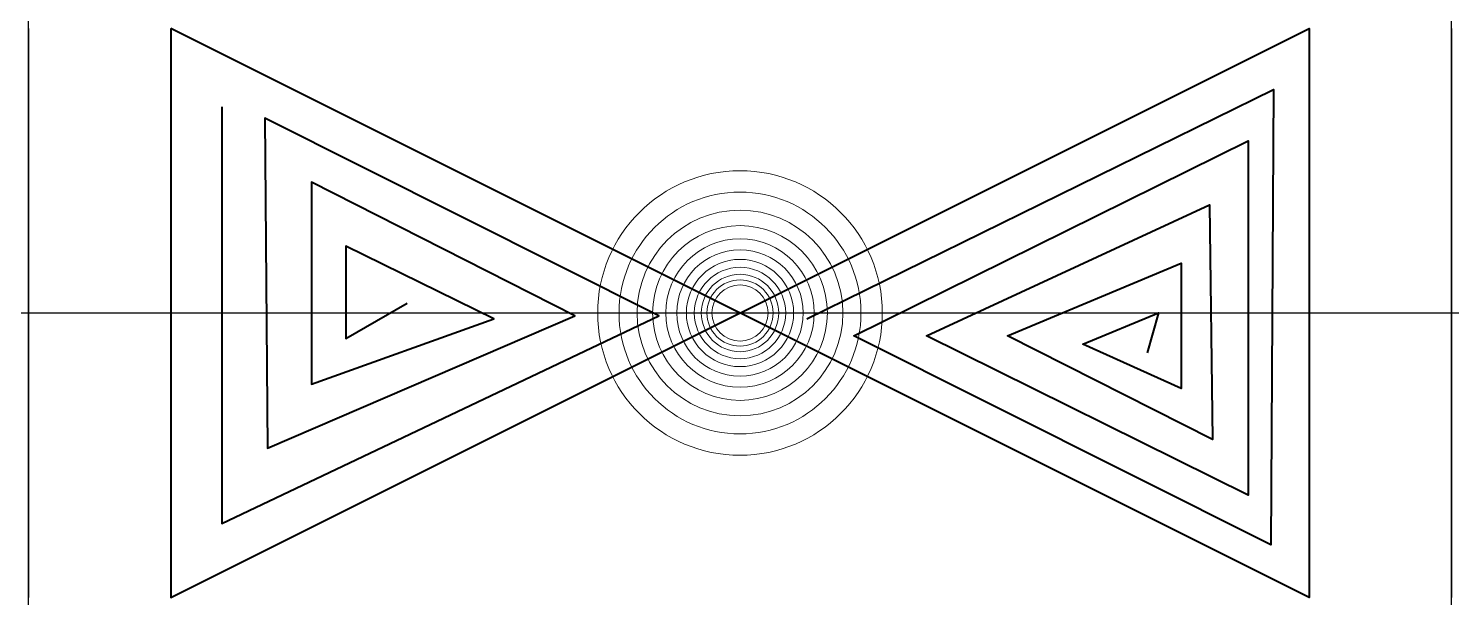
# Model space of a CAD drawing. Header units: metres. Extents: x -0.005 to 0.005, y -0.002 to 0.002.
import ezdxf

# ---------------------------------------------------------------- set-up
doc = ezdxf.new("R2010")
doc.units = ezdxf.units.M
doc.header["$PDMODE"] = 2
doc.layers.add('Level 7', color=7, linetype='Continuous')

# ---------------------------------------------------------------- blocks, each defined once
blk = doc.blocks.new('01013A')
at = {"layer": 'Level 7', "color": 2, "linetype": 'Continuous', "lineweight": 30}
for p, q in [((-0.005, 0.002), (-0.005, -0.002)), ((0.005, 0.002), (0.005, -0.002))]:
    blk.add_line(p, q, dxfattribs=at)
at = {"layer": 'Level 7', "color": 2, "linetype": 'Continuous', "lineweight": 40, "flags": 128}
for points in [[(-0.004, 0.002), (-0.004, -0.002), (0.004, 0.002), (0.004, -0.002), (-0.004, 0.002)], [(0.00047, -0.00004), (0.00375, 0.00157), (0.00373, -0.00163), (0.0008, -0.00016), (0.00357, 0.00121), (0.00357, -0.00128), (0.00131, -0.00016), (0.0033, 0.00076), (0.00332, -0.00089), (0.00188, -0.00016), (0.0031, 0.00035), (0.0031, -0.00053), (0.00241, -0.00022), (0.00294, 0), (0.00286, -0.00028)], [(-0.00364, 0.00145), (-0.00364, -0.00148), (-0.00057, -0.00002), (-0.00334, 0.00137), (-0.00332, -0.00095), (-0.00116, -0.00002), (-0.00301, 0.00092), (-0.00301, -0.0005), (-0.00173, -0.00004), (-0.00277, 0.00047), (-0.00277, -0.00018), (-0.00234, 0.00007)]]:
    blk.add_lwpolyline(points, dxfattribs=at)
at = {"layer": 'Level 7', "color": 2, "linetype": 'Continuous', "lineweight": 13}
for radius in [0.001, 0.00085, 0.000723, 0.000614, 0.000522, 0.000444, 0.000377, 0.000377, 0.000321, 0.000272, 0.000232, 0.000197]:
    blk.add_circle((0, 0), radius, dxfattribs=at)

msp = doc.modelspace()

# ---------------------------------------------------------------- linework, layer by layer
for p in [(-0.005, 0), (0.005, 0)]:
    msp.add_point(p)

# ---------------------------------------------------------------- block references
msp.add_blockref('01013A', (0, 0))

doc.saveas('drawing.dxf')
